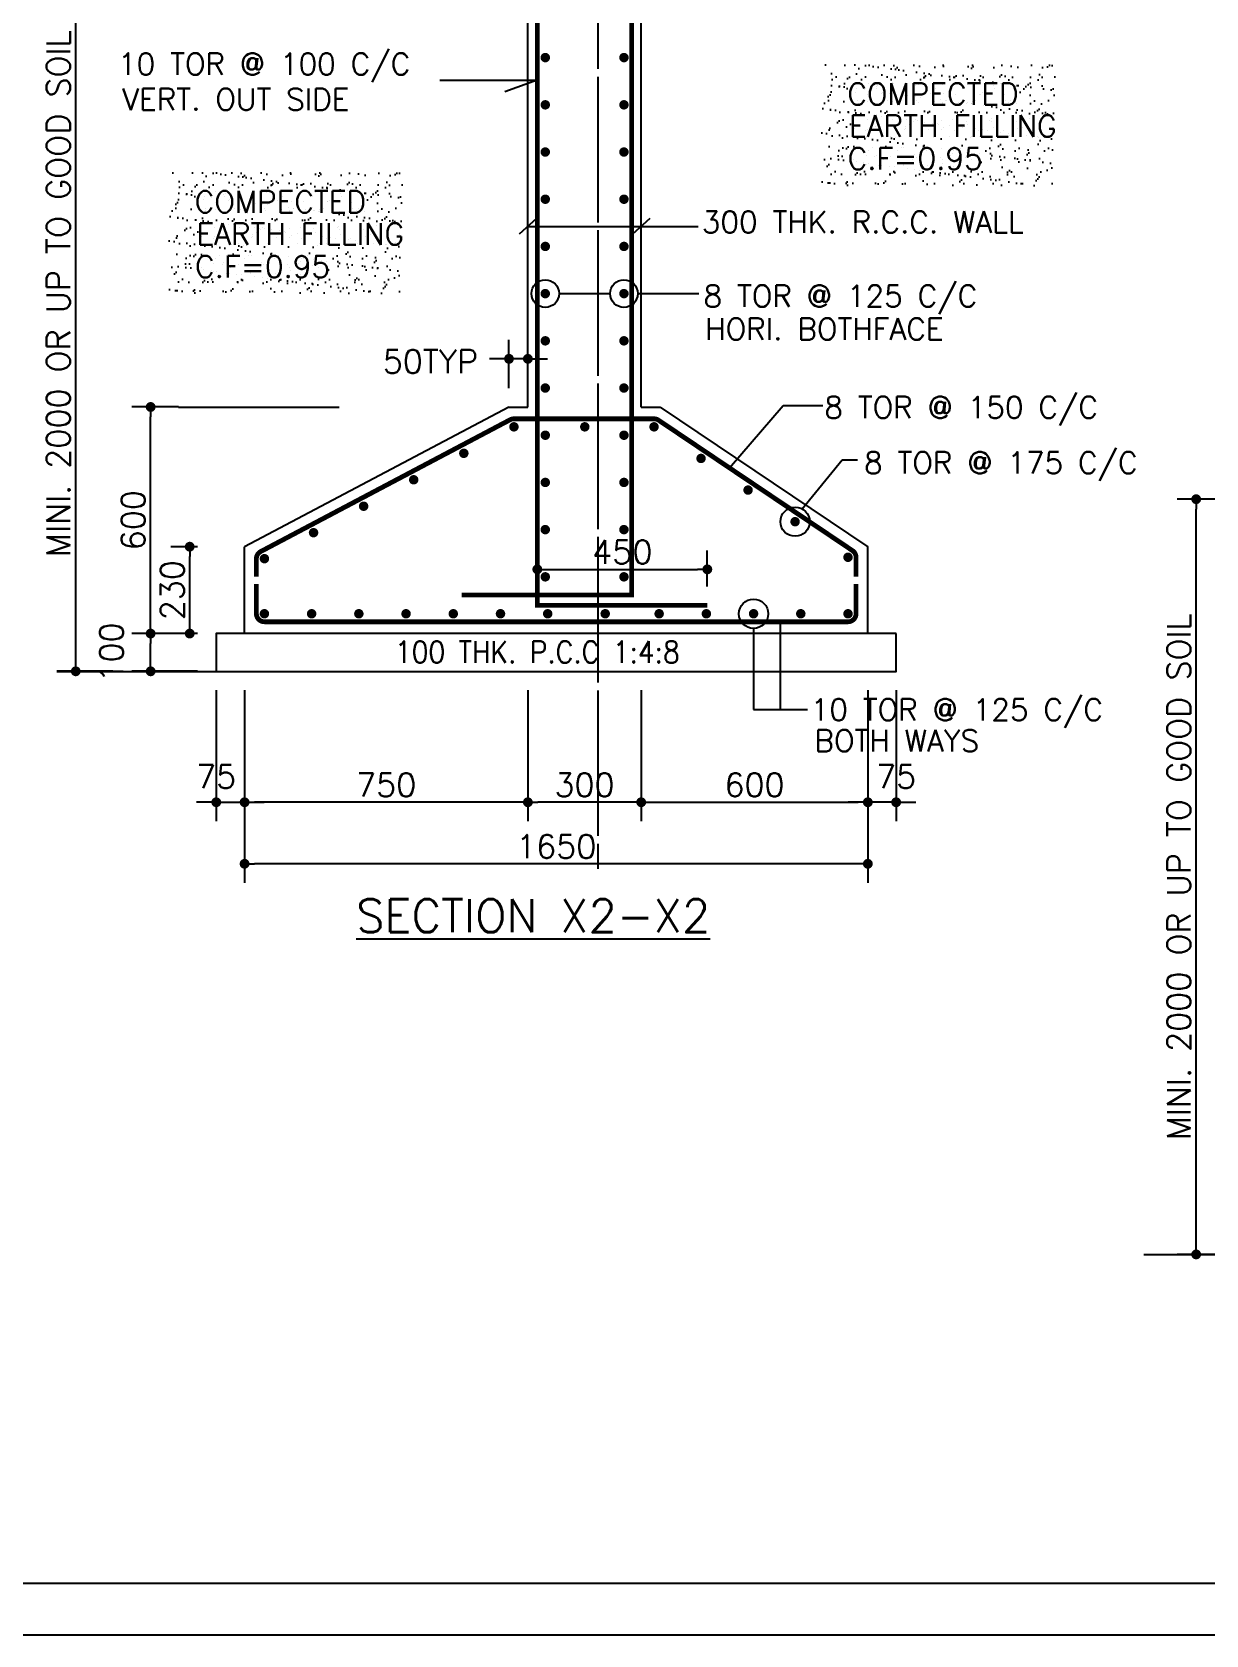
# Model space of a CAD drawing. Extents: x -200722 to 834823, y -494970 to 88783.
# Drawn here: x 475654 to 488084, y -183583 to -166603 of the extents above; entities that cross this region are included whole.
import ezdxf
from ezdxf.enums import TextEntityAlignment as Align

# ---------------------------------------------------------------- set-up
doc = ezdxf.new("R2010")
doc.units = 0
doc.header["$LTSCALE"] = 100
doc.header["$MEASUREMENT"] = 0
doc.header["$PDMODE"] = 34
doc.linetypes.add('ACAD_ISO04W100', pattern=[30, 24, -3, 0, -3])
doc.linetypes.add('CL', pattern=[3.25, 2.5, -0.25, 0.25, -0.25])
doc.layers.get('0').update_dxf_attribs({"linetype": 'CONTINUOUS'})
doc.layers.get('DEFPOINTS').update_dxf_attribs({"linetype": 'CONTINUOUS'})
for name, color, linetype in [('5', 4, 'CONTINUOUS'), ('A-Grid', 5, 'ACAD_ISO04W100'), ('BEAM', 4, 'CONTINUOUS'), ('HATCH WALL', 8, 'CONTINUOUS'), ('STEEL', 6, 'CONTINUOUS'), ('TEXT', 2, 'CONTINUOUS')]:
    doc.layers.add(name, color=color, linetype=linetype)
doc.layers.add('9_PRINT BOUNDARY_NON PRINT', color=32, linetype='CONTINUOUS', plot=False)
doc.layers.add('9_TITLE TEXT', color=7, linetype='CONTINUOUS', lineweight=20)
doc.styles.add('ROMANS', font='romans.shx')
doc.styles.get("Standard").update_dxf_attribs({"font": 'simplex.shx'})
doc.dimstyles.new('STANDARD$0', dxfattribs={"dimtxt": 2.5, "dimasz": 2.5, "dimexe": 2, "dimexo": 0.7, "dimgap": 0.9, "dimtad": 1, "dimdec": 0, "dimdsep": 46, "dimtxsty": 'ROMANS', "dimcen": 0.09, "dimclrd": 4, "dimclre": 4, "dimclrt": 3, "dimadec": 0, "dimazin": 0, "dimtfac": 1, "dimtdec": 0, "dimtmove": 0, "dimatfit": 3, "dimfxl": 1, "dimtolj": 1, "dimtzin": 0, "dimarcsym": 0})

# ---------------------------------------------------------------- blocks, each defined once
blk = doc.blocks.new('DOT')
at = {"color": 0, "linetype": 'ByBlock'}
blk.add_line((-0.5, 0), (-1, 0), dxfattribs=at)
at = {"color": 0, "linetype": 'ByBlock', "const_width": 0.5}
blk.add_lwpolyline([(-0.25, 0, 1), (0.25, 0, 1)], format="xyb", close=True, dxfattribs=at)
blk = doc.blocks.new('*D1163')
at = {"layer": 'BEAM', "color": 0, "lineweight": -2, "transparency": 16777216}
for p, q in [((477404, -172975), (476709, -172975)), ((476909, -173271), (476909, -173079)), ((477404, -173375), (476709, -173375))]:
    blk.add_line(p, q, dxfattribs=at)
at = {"layer": 'DEFPOINTS', "color": 0, "lineweight": -3, "transparency": 16777216}
for p in [(476909, -172975), (477604, -172975), (477604, -173375)]:
    blk.add_point(p, dxfattribs=at)
at = {"layer": 'BEAM', "color": 0, "lineweight": -2, "transparency": 16777216, "xscale": 104, "yscale": 104, "zscale": 104}
for p, rotation in [((476909, -172975), 90), ((476909, -173375), 270)]:
    blk.add_blockref('DOT', p, dxfattribs=dict(at, rotation=rotation))
at = {"layer": 'BEAM', "color": 0, "transparency": 16777216, "insert": (476495, -173175), "char_height": 248, "attachment_point": 5, "rotation": 90}
blk.add_mtext('\\A1;100', dxfattribs=at)
blk = doc.blocks.new('_DOT')
at = {"color": 0, "linetype": 'ByBlock'}
blk.add_line((-0.5, 0), (-1, 0), dxfattribs=at)
at = {"color": 0, "linetype": 'ByBlock', "const_width": 0.5}
blk.add_lwpolyline([(-0.25, 0, 1), (0.25, 0, 1)], format="xyb", close=True, dxfattribs=at)
blk = doc.blocks.new('*D1164')
at = {"layer": 'BEAM', "color": 0, "lineweight": -2, "transparency": 16777216}
for p, q in [((477404, -172055), (477123, -172055)), ((477323, -172871), (477323, -172159)), ((477404, -172975), (477123, -172975))]:
    blk.add_line(p, q, dxfattribs=at)
at = {"layer": 'DEFPOINTS', "color": 0, "lineweight": -3, "transparency": 16777216}
for p in [(477323, -172055), (477604, -172055, 879), (477604, -172975)]:
    blk.add_point(p, dxfattribs=at)
at = {"layer": 'BEAM', "color": 0, "lineweight": -2, "transparency": 16777216, "xscale": 104, "yscale": 104, "zscale": 104}
for p, rotation in [((477323, -172055), 90), ((477323, -172975), 270)]:
    blk.add_blockref('DOT', p, dxfattribs=dict(at, rotation=rotation))
at = {"layer": 'BEAM', "color": 0, "transparency": 16777216, "insert": (477139, -172515), "char_height": 248, "attachment_point": 5, "rotation": 90}
blk.add_mtext('\\A1;230', dxfattribs=at)
blk = doc.blocks.new('*D1165')
at = {"layer": 'BEAM', "color": 0, "lineweight": -2, "transparency": 16777216}
for p, q in [((476509, -165375), (475916, -165375)), ((476116, -173271), (476116, -165479)), ((476509, -173375), (475916, -173375))]:
    blk.add_line(p, q, dxfattribs=at)
at = {"layer": 'DEFPOINTS', "color": 0, "lineweight": -3, "transparency": 16777216}
for p in [(476116, -165375), (476709, -165375, 17104), (476709, -173375, -18064)]:
    blk.add_point(p, dxfattribs=at)
at = {"layer": 'BEAM', "color": 0, "lineweight": -2, "transparency": 16777216, "xscale": 104, "yscale": 104, "zscale": 104}
for p, rotation in [((476116, -165375), 90), ((476116, -173375), 270)]:
    blk.add_blockref('DOT', p, dxfattribs=dict(at, rotation=rotation))
at = {"layer": 'BEAM', "color": 0, "transparency": 16777216, "insert": (475932, -169375), "char_height": 248, "attachment_point": 5, "rotation": 90}
blk.add_mtext('\\A1;{\\C4;MINI. 2000 OR UP TO GOOD SOIL}', dxfattribs=at)
blk = doc.blocks.new('*D1168')
at = {"layer": 'BEAM', "color": 0, "lineweight": -2, "transparency": 16777216}
for p, q in [((477604, -173575), (477604, -174962)), ((477904, -173575), (477904, -174962)), ((477500, -174762), (477396, -174762)), ((477604, -174762), (477904, -174762)), ((478008, -174762), (478112, -174762))]:
    blk.add_line(p, q, dxfattribs=at)
at = {"layer": 'DEFPOINTS', "color": 0, "lineweight": -3, "transparency": 16777216}
for p in [(477604, -173375), (477904, -173375), (477904, -174762)]:
    blk.add_point(p, dxfattribs=at)
at = {"layer": 'BEAM', "color": 0, "lineweight": -2, "transparency": 16777216, "xscale": 104, "yscale": 104, "zscale": 104}
blk.add_blockref('DOT', (477604, -174762), dxfattribs=at)
at = {"layer": 'BEAM', "color": 0, "lineweight": -2, "transparency": 16777216, "xscale": 104, "yscale": 104, "zscale": 104, "rotation": 180}
blk.add_blockref('DOT', (477904, -174762), dxfattribs=at)
at = {"layer": 'BEAM', "color": 0, "transparency": 16777216, "insert": (477604, -174490), "char_height": 248, "attachment_point": 5}
blk.add_mtext('\\A1;75', dxfattribs=at)
blk = doc.blocks.new('*D1169')
at = {"layer": 'BEAM', "color": 0, "lineweight": -2, "transparency": 16777216}
for p, q in [((477904, -173575), (477904, -174962)), ((480904, -173575), (480904, -174962)), ((480800, -174762), (478008, -174762))]:
    blk.add_line(p, q, dxfattribs=at)
at = {"layer": 'DEFPOINTS', "color": 0, "lineweight": -3, "transparency": 16777216}
for p in [(477904, -173375, -32271), (480904, -173375, -2484), (477904, -174762)]:
    blk.add_point(p, dxfattribs=at)
at = {"layer": 'BEAM', "color": 0, "lineweight": -2, "transparency": 16777216, "xscale": 104, "yscale": 104, "zscale": 104, "rotation": 180}
blk.add_blockref('DOT', (477904, -174762), dxfattribs=at)
at = {"layer": 'BEAM', "color": 0, "lineweight": -2, "transparency": 16777216, "xscale": 104, "yscale": 104, "zscale": 104}
blk.add_blockref('DOT', (480904, -174762), dxfattribs=at)
at = {"layer": 'BEAM', "color": 0, "transparency": 16777216, "insert": (479404, -174578), "char_height": 248, "attachment_point": 5}
blk.add_mtext('\\A1;750', dxfattribs=at)
blk = doc.blocks.new('*D1170')
at = {"layer": 'BEAM', "color": 0, "lineweight": -2, "transparency": 16777216}
for p, q in [((477904, -173575), (477904, -175614)), ((484504, -173575), (484504, -175614)), ((484400, -175414), (478008, -175414))]:
    blk.add_line(p, q, dxfattribs=at)
at = {"layer": 'DEFPOINTS', "color": 0, "lineweight": -3, "transparency": 16777216}
for p in [(477904, -173375, -62057), (484504, -173375, -62057), (477904, -175414)]:
    blk.add_point(p, dxfattribs=at)
at = {"layer": 'BEAM', "color": 0, "lineweight": -2, "transparency": 16777216, "xscale": 104, "yscale": 104, "zscale": 104, "rotation": 180}
blk.add_blockref('DOT', (477904, -175414), dxfattribs=at)
at = {"layer": 'BEAM', "color": 0, "lineweight": -2, "transparency": 16777216, "xscale": 104, "yscale": 104, "zscale": 104}
blk.add_blockref('DOT', (484504, -175414), dxfattribs=at)
at = {"layer": 'BEAM', "color": 0, "transparency": 16777216, "insert": (481204, -175230), "char_height": 248, "attachment_point": 5}
blk.add_mtext('\\A1;1650', dxfattribs=at)
blk = doc.blocks.new('*D1171')
at = {"layer": 'BEAM', "color": 0, "lineweight": -2, "transparency": 16777216}
for p, q in [((482104, -173575), (482104, -174962)), ((484504, -173575), (484504, -174962)), ((482208, -174762), (484400, -174762))]:
    blk.add_line(p, q, dxfattribs=at)
at = {"layer": 'DEFPOINTS', "color": 0, "lineweight": -3, "transparency": 16777216}
for p in [(482104, -173375, -2484), (484504, -173375, -32271), (484504, -174762)]:
    blk.add_point(p, dxfattribs=at)
at = {"layer": 'BEAM', "color": 0, "lineweight": -2, "transparency": 16777216, "xscale": 104, "yscale": 104, "zscale": 104, "rotation": 180}
blk.add_blockref('DOT', (482104, -174762), dxfattribs=at)
at = {"layer": 'BEAM', "color": 0, "lineweight": -2, "transparency": 16777216, "xscale": 104, "yscale": 104, "zscale": 104}
blk.add_blockref('DOT', (484504, -174762), dxfattribs=at)
at = {"layer": 'BEAM', "color": 0, "transparency": 16777216, "insert": (483304, -174578), "char_height": 248, "attachment_point": 5}
blk.add_mtext('\\A1;600', dxfattribs=at)
blk = doc.blocks.new('*D1172')
at = {"layer": 'BEAM', "color": 0, "lineweight": -2, "transparency": 16777216}
for p, q in [((484504, -173575), (484504, -174962)), ((484804, -173575), (484804, -174962)), ((484400, -174762), (484296, -174762)), ((484804, -174762), (484504, -174762)), ((484908, -174762), (485012, -174762))]:
    blk.add_line(p, q, dxfattribs=at)
at = {"layer": 'DEFPOINTS', "color": 0, "lineweight": -3, "transparency": 16777216}
for p in [(484504, -173375), (484804, -173375), (484504, -174762)]:
    blk.add_point(p, dxfattribs=at)
at = {"layer": 'BEAM', "color": 0, "lineweight": -2, "transparency": 16777216, "xscale": 104, "yscale": 104, "zscale": 104}
blk.add_blockref('DOT', (484504, -174762), dxfattribs=at)
at = {"layer": 'BEAM', "color": 0, "lineweight": -2, "transparency": 16777216, "xscale": 104, "yscale": 104, "zscale": 104, "rotation": 180}
blk.add_blockref('DOT', (484804, -174762), dxfattribs=at)
at = {"layer": 'BEAM', "color": 0, "transparency": 16777216, "insert": (484804, -174490), "char_height": 248, "attachment_point": 5}
blk.add_mtext('\\A1;75', dxfattribs=at)
blk = doc.blocks.new('*D1173')
at = {"layer": 'BEAM', "color": 0, "lineweight": -2, "transparency": 16777216}
for p, q in [((480904, -173575), (480904, -174962)), ((482104, -173575), (482104, -174962)), ((482000, -174762), (481008, -174762))]:
    blk.add_line(p, q, dxfattribs=at)
at = {"layer": 'DEFPOINTS', "color": 0, "lineweight": -3, "transparency": 16777216}
for p in [(480904, -173375, -2484), (482104, -173375, -2484), (480904, -174762)]:
    blk.add_point(p, dxfattribs=at)
at = {"layer": 'BEAM', "color": 0, "lineweight": -2, "transparency": 16777216, "xscale": 104, "yscale": 104, "zscale": 104, "rotation": 180}
blk.add_blockref('DOT', (480904, -174762), dxfattribs=at)
at = {"layer": 'BEAM', "color": 0, "lineweight": -2, "transparency": 16777216, "xscale": 104, "yscale": 104, "zscale": 104}
blk.add_blockref('DOT', (482104, -174762), dxfattribs=at)
at = {"layer": 'BEAM', "color": 0, "transparency": 16777216, "insert": (481504, -174578), "char_height": 248, "attachment_point": 5}
blk.add_mtext('\\A1;300', dxfattribs=at)
blk = doc.blocks.new('*D1174')
at = {"layer": 'BEAM', "color": 0, "lineweight": -2, "transparency": 16777216}
for p, q in [((477204, -170575), (476709, -170575)), ((476909, -172871), (476909, -170679)), ((477204, -172975), (476709, -172975))]:
    blk.add_line(p, q, dxfattribs=at)
at = {"layer": 'DEFPOINTS', "color": 0, "lineweight": -3, "transparency": 16777216}
for p in [(476909, -170575), (477404, -170575, 2294), (477404, -172975)]:
    blk.add_point(p, dxfattribs=at)
at = {"layer": 'BEAM', "color": 0, "lineweight": -2, "transparency": 16777216, "xscale": 104, "yscale": 104, "zscale": 104}
for p, rotation in [((476909, -170575), 90), ((476909, -172975), 270)]:
    blk.add_blockref('DOT', p, dxfattribs=dict(at, rotation=rotation))
at = {"layer": 'BEAM', "color": 0, "transparency": 16777216, "insert": (476725, -171775), "char_height": 248, "attachment_point": 5, "rotation": 90}
blk.add_mtext('\\A1;600', dxfattribs=at)
blk = doc.blocks.new('*D1162')
at = {"layer": 'BEAM', "color": 0, "lineweight": -2, "transparency": 16777216}
for p, q in [((481004, -172475), (481004, -172095)), ((482804, -172475), (482804, -172095)), ((481108, -172295), (482700, -172295))]:
    blk.add_line(p, q, dxfattribs=at)
at = {"layer": 'DEFPOINTS', "color": 0, "lineweight": -3, "transparency": 16777216}
for p in [(482804, -172295), (481004, -172675, -34), (482804, -172675, -34)]:
    blk.add_point(p, dxfattribs=at)
at = {"layer": 'BEAM', "color": 0, "lineweight": -2, "transparency": 16777216, "xscale": 104, "yscale": 104, "zscale": 104, "rotation": 180}
blk.add_blockref('DOT', (481004, -172295), dxfattribs=at)
at = {"layer": 'BEAM', "color": 0, "lineweight": -2, "transparency": 16777216, "xscale": 104, "yscale": 104, "zscale": 104}
blk.add_blockref('DOT', (482804, -172295), dxfattribs=at)
at = {"layer": 'BEAM', "color": 0, "transparency": 16777216, "insert": (481904, -172111), "char_height": 248, "attachment_point": 5}
blk.add_mtext('\\A1;450', dxfattribs=at)
blk = doc.blocks.new('*D1176')
at = {"layer": 'BEAM', "color": 0, "lineweight": -2, "transparency": 16777216}
for p, q in [((480704, -170375), (480704, -169865)), ((480904, -170375), (480904, -169865)), ((480600, -170065), (480496, -170065)), ((480904, -170065), (480704, -170065)), ((481008, -170065), (481112, -170065))]:
    blk.add_line(p, q, dxfattribs=at)
at = {"layer": 'DEFPOINTS', "color": 0, "lineweight": -3, "transparency": 16777216}
for p in [(480704, -170065), (480704, -170575, -18064), (480904, -170575, -18064)]:
    blk.add_point(p, dxfattribs=at)
at = {"layer": 'BEAM', "color": 0, "lineweight": -2, "transparency": 16777216, "xscale": 104, "yscale": 104, "zscale": 104}
blk.add_blockref('DOT', (480704, -170065), dxfattribs=at)
at = {"layer": 'BEAM', "color": 0, "lineweight": -2, "transparency": 16777216, "xscale": 104, "yscale": 104, "zscale": 104, "rotation": 180}
blk.add_blockref('DOT', (480904, -170065), dxfattribs=at)
at = {"layer": 'BEAM', "color": 0, "transparency": 16777216, "insert": (479872, -170093), "char_height": 248, "attachment_point": 5}
blk.add_mtext('\\A1;50TYP', dxfattribs=at)
blk = doc.blocks.new('*D1180')
at = {"layer": 'BEAM', "color": 0, "lineweight": -2, "transparency": 16777216}
for p, q in [((488375, -171552), (487781, -171552)), ((487981, -179448), (487981, -171656)), ((488375, -179552), (487781, -179552))]:
    blk.add_line(p, q, dxfattribs=at)
at = {"layer": 'DEFPOINTS', "color": 0, "lineweight": -3, "transparency": 16777216}
for p in [(487981, -171552), (488575, -171552, 17104), (488575, -179552, -18064)]:
    blk.add_point(p, dxfattribs=at)
at = {"layer": 'BEAM', "color": 0, "lineweight": -2, "transparency": 16777216, "xscale": 104, "yscale": 104, "zscale": 104}
for p, rotation in [((487981, -171552), 90), ((487981, -179552), 270)]:
    blk.add_blockref('DOT', p, dxfattribs=dict(at, rotation=rotation))
at = {"layer": 'BEAM', "color": 0, "transparency": 16777216, "insert": (487797, -175552), "char_height": 248, "attachment_point": 5, "rotation": 90}
blk.add_mtext('\\A1;{\\C4;MINI. 2000 OR UP TO GOOD SOIL}', dxfattribs=at)

msp = doc.modelspace()

# ---------------------------------------------------------------- hatches: boundary and pattern name
at = {"layer": 'HATCH WALL', "lineweight": -3, "true_color": 0x000000}
h = msp.add_hatch(dxfattribs=at)
h.set_pattern_fill('AR-SAND', color=18, scale=100, style=0)
h.set_pattern_definition([(142.5, (834740.75, 244951.35), (6.299336, 192.682377), [0, -152, 0, -170, 0, -162.5]), (172.5, (834740.75, 244951.35), (-176.97767, 282.21461), [0, -82, 0, -137, 0, -52.5]), (212.5, (834863.75, 244951.35), (-311.414186, 0.565905), [0, -50, 0, -180, 0, -235]), (222.5, (834863.75, 244951.35), (-300.61266, 87.76756), [0, -25, 0, -118, 0, -135])])
h.paths.add_polyline_path([(484014.3, -166945.3), (486487, -166945.3), (486487, -168232.6), (484014.3, -168232.6)])
h = msp.add_hatch(dxfattribs=at)
h.set_pattern_fill('AR-SAND', color=18, scale=100, style=0)
h.set_pattern_definition([(142.5, (827830.13, 243809.84), (6.299336, 192.682377), [0, -152, 0, -170, 0, -162.5]), (172.5, (827830.13, 243809.84), (-176.97767, 282.21461), [0, -82, 0, -137, 0, -52.5]), (212.5, (827953.13, 243809.84), (-311.414186, 0.565905), [0, -50, 0, -180, 0, -235]), (222.5, (827953.13, 243809.84), (-300.61266, 87.76756), [0, -25, 0, -118, 0, -135])])
h.paths.add_polyline_path([(477103.7, -168086.8), (479576.4, -168086.8), (479576.4, -169374.1), (477103.7, -169374.1)])

# ---------------------------------------------------------------- linework, layer by layer
at = {"color": 18, "true_color": 0x000000}
msp.add_lwpolyline([(433669.4, -183032.7), (525079.4, -183032.7), (525079.4, -118792.7), (433669.4, -118792.7)], close=True, dxfattribs=at)
at = {"layer": '5', "color": 18, "lineweight": -3, "ltscale": 0.4, "true_color": 0x000000}
for p, q in [((480904, -170575.3, -18064.2), (480904, -159375.3)), ((482104, -170575.3, -18064.2), (482104, -165375.3, 3539.7)), ((480704, -170575.3, -18064.2), (480904, -170575.3, -18064.2)), ((482104, -170575.3, -18064.2), (482304, -170575.3, -18064.2)), ((475915.5, -173375.3), (480704, -173375.3)), ((487426, -179551.8, -24196.6), (489211.6, -179551.8, -18064.2))]:
    msp.add_line(p, q, dxfattribs=at)
at = {"layer": '5', "color": 18, "lineweight": -3, "ltscale": 0.4, "true_color": 0x000000, "elevation": -18064.2}
for points in [[(480704, -170575.3), (477904, -172055.3)], [(482304, -170575.3), (484504, -172055.3)], [(477904, -172975.3), (477904, -172055.3)], [(484504, -172975.3), (484504, -172055.3)]]:
    msp.add_lwpolyline(points, dxfattribs=at)
msp.add_lwpolyline([(484804, -172975.3), (477604, -172975.3), (477604, -173375.3), (484804, -173375.3)], close=True, dxfattribs=at)
at = {"layer": '9_PRINT BOUNDARY_NON PRINT', "color": 18, "true_color": 0x000000}
msp.add_lwpolyline([(433119.4, -183582.7), (525629.4, -183582.7), (525629.4, -118242.7), (433119.4, -118242.7)], close=True, dxfattribs=at)
at = {"layer": '9_TITLE TEXT', "color": 18, "true_color": 0x000000}
msp.add_lwpolyline([(525079.4, -118792.7), (433669.4, -118792.7), (433669.4, -183032.7), (525079.4, -183032.7)], dxfattribs=at)
at = {"layer": 'A-Grid', "color": 8, "linetype": 'CL', "ltscale": 5}
msp.add_lwpolyline([(481644, -149452.1), (481644, -175465.6)], dxfattribs=at)
at = {"layer": 'A-Grid', "color": 8, "linetype": 'CL', "ltscale": 5, "elevation": -29786.5}
msp.add_lwpolyline([(481644, -162244.1), (481644, -175465.6)], dxfattribs=at)
at = {"layer": 'BEAM', "color": 18, "true_color": 0x000000}
msp.add_line((477204, -170575.3, -18064.2), (478904.6, -170575.3, -18064.2), dxfattribs=at)
at = {"layer": 'STEEL', "color": 18, "lineweight": -3, "ltscale": 0.4, "true_color": 0x000000, "const_width": 50.8}
msp.add_lwpolyline([(483904, -150049.3), (482089, -150049.3, 0.4142136), (482004, -150134.3), (482004, -172566), (480204, -172566)], format="xyb", dxfattribs=at)
for points, elevation in [([(481779, -159475.3), (481089, -159475.3, 0.4142136), (481004, -159560.3), (481004, -172675.5), (482804, -172675.5)], -33.9), ([(478029, -172373.9), (478029, -172181.8, -0.2779841), (478074.3, -172106.7), (480716.3, -170710.1, -0.122163), (480756.1, -170700.3), (482239.9, -170700.3, -0.1491379), (482287.4, -170714.8), (484341.4, -172096.6, -0.2496534), (484379, -172167.1), (484379, -172373.9)], -18064.2), ([(478029, -172450.3), (478029, -172765.3, 0.4142136), (478114, -172850.3), (484294, -172850.3, 0.4142136), (484379, -172765.3), (484379, -172450.3)], -18064.2)]:
    msp.add_lwpolyline(points, format="xyb", dxfattribs=dict(at, elevation=elevation))
at = {"layer": 'STEEL', "color": 18, "lineweight": -3, "ltscale": 0.4, "true_color": 0x000000, "const_width": 50}
for points in [[(481063.3, -166874.2, -1), (481113.3, -166874.2, -1)], [(481896.4, -166874.2, -1), (481946.4, -166874.2, -1)], [(481063.3, -167374.2, -1), (481113.3, -167374.2, -1)], [(481896.4, -167374.2, -1), (481946.4, -167374.2, -1)], [(481063.3, -167874.2, -1), (481113.3, -167874.2, -1)], [(481896.4, -167874.2, -1), (481946.4, -167874.2, -1)], [(481063.3, -168374.2, -1), (481113.3, -168374.2, -1)], [(481896.4, -168374.2, -1), (481946.4, -168374.2, -1)], [(481063.3, -168874.2, -1), (481113.3, -168874.2, -1)], [(481896.4, -168874.2, -1), (481946.4, -168874.2, -1)], [(481063.3, -169374.2, -1), (481113.3, -169374.2, -1)], [(481896.4, -169374.2, -1), (481946.4, -169374.2, -1)], [(481063.3, -169874.2, -1), (481113.3, -169874.2, -1)], [(481896.4, -169874.2, -1), (481946.4, -169874.2, -1)]]:
    msp.add_lwpolyline(points, format="xyb", close=True, dxfattribs=at)
at = {"layer": 'STEEL', "color": 18, "lineweight": -3, "ltscale": 0.4, "true_color": 0x000000, "const_width": 50, "elevation": -18064.2}
for points in [[(481063.3, -170374.2, -1), (481113.3, -170374.2, -1)], [(481896.4, -170374.2, -1), (481946.4, -170374.2, -1)], [(480731.1, -170785.3, -1), (480781.1, -170785.3, -1)], [(481481.6, -170785.3, -1), (481531.6, -170785.3, -1)], [(482214.9, -170785.3, -1), (482264.9, -170785.3, -1)], [(481063.3, -170874.2, -1), (481113.3, -170874.2, -1)], [(481063.3, -170874.2, -1), (481113.3, -170874.2, -1)], [(481896.4, -170874.2, -1), (481946.4, -170874.2, -1)], [(481896.4, -170874.2, -1), (481946.4, -170874.2, -1)], [(480200.6, -171065.7, -1), (480250.6, -171065.7, -1)], [(482712.7, -171120.2, -1), (482762.7, -171120.2, -1)], [(479670.1, -171346.1, -1), (479720.1, -171346.1, -1)], [(481063.3, -171374.2, -1), (481113.3, -171374.2, -1)], [(481896.4, -171374.2, -1), (481946.4, -171374.2, -1)], [(483210.6, -171455.1, -1), (483260.6, -171455.1, -1)], [(479139.7, -171626.4, -1), (479189.7, -171626.4, -1)], [(481063.3, -171874.2, -1), (481113.3, -171874.2, -1)], [(481896.4, -171874.2, -1), (481946.4, -171874.2, -1)], [(483708.4, -171790, -1), (483758.4, -171790, -1)], [(478609.2, -171906.8, -1), (478659.2, -171906.8, -1)], [(478089, -172181.8, -1), (478139, -172181.8, -1)], [(484269, -172167.1, -1), (484319, -172167.1, -1)], [(481063.3, -172374.2, -1), (481113.3, -172374.2, -1)], [(481896.4, -172374.2, -1), (481946.4, -172374.2, -1)], [(478089, -172765.3, -1), (478139, -172765.3, -1)], [(478589, -172765.3, -1), (478639, -172765.3, -1)], [(479089, -172765.3, -1), (479139, -172765.3, -1)], [(479589, -172765.3, -1), (479639, -172765.3, -1)], [(480089, -172765.3, -1), (480139, -172765.3, -1)], [(480589, -172765.3, -1), (480639, -172765.3, -1)], [(481089, -172765.3, -1), (481139, -172765.3, -1)], [(481697.8, -172765.3, -1), (481747.8, -172765.3, -1)], [(482269, -172765.3, -1), (482319, -172765.3, -1)], [(482769, -172765.3, -1), (482819, -172765.3, -1)], [(483269, -172765.3, -1), (483319, -172765.3, -1)], [(483769, -172765.3, -1), (483819, -172765.3, -1)], [(484269, -172765.3, -1), (484319, -172765.3, -1)]]:
    msp.add_lwpolyline(points, format="xyb", close=True, dxfattribs=at)
at = {"layer": 'TEXT', "color": 18, "true_color": 0x000000}
for p, q in [((479970.5, -167111.5), (481004, -167111.5)), ((481004, -167111.5), (480658.8, -167236.7)), ((480996.7, -168579.1), (480811.1, -168745)), ((482196.8, -168579.1), (482011.2, -168745)), ((480903.7, -168662.2), (482707.4, -168662.2)), ((481233.8, -169374.2), (481775.8, -169374.2)), ((482066.9, -169374.2), (482712.6, -169374.2)), ((483039.4, -171220.7, -18064.2), (483607.3, -170559.5, -18064.2)), ((483607.3, -170559.5, -18064.2), (484028, -170559.5, -18064.2)), ((483807.3, -171653.9, -18064.2), (484231.9, -171136.2, -18064.2)), ((484231.9, -171136.2, -18064.2), (484394.6, -171136.2, -18064.2)), ((483294, -172920.1, -18064.2), (483294, -173779.1, -18064.2)), ((483576, -172850.3, -18064.2), (483576, -173779.1, -18064.2)), ((483294, -173779.1, -18064.2), (483865.5, -173779.1, -18064.2))]:
    msp.add_line(p, q, dxfattribs=at)
for centre, radius in [((481088.3, -169374.2), 145.5), ((481921.4, -169374.2), 145.5), ((483733.4, -171790, -18064.2), 154.8), ((483294, -172765.3, -18064.2), 154.8)]:
    msp.add_circle(centre, radius, dxfattribs=at)

# ---------------------------------------------------------------- texts
for s, height, p in [('10 TOR @ 100 C/C', 230, (476563.1, -167056.5)), ('VERT. OUT SIDE', 230, (476609.8, -167430.3)), ('COMPECTED ', 230, (484287.6, -167375.4)), ('EARTH FILLING', 230, (484305.9, -167714.8)), ('C.F=0.95', 230, (484290.8, -168058.1)), ('COMPECTED ', 230, (477377, -168516.9, -7446.6)), ('300 THK. R.C.C. WALL', 230, (482746, -168732)), ('EARTH FILLING', 230, (477395.3, -168856.3, -7446.6)), ('C.F=0.95', 230, (477380.2, -169202.6, -7446.6)), ('8 TOR @ 125 C/C', 230, (482764.1, -169515.3, -7446.6)), ('HORI. BOTHFACE', 230, (482782.5, -169863.5, -7446.6)), ('8 TOR @ 150 C/C', 230, (484043.1, -170694.5, -18064.2)), ('8 TOR @ 175 C/C', 230, (484463.5, -171281, -18064.2)), ('10 TOR @ 125 C/C', 230, (483899, -173896.7, -18064.2)), ('BOTH WAYS', 230, (483938.7, -174225.5, -18064.2)), ('%%USECTION X2-X2', 350, (479086, -176139.8, -18064.2))]:
    msp.add_text(s, height=height, dxfattribs=at).set_placement(p)
at = {"layer": 'TEXT', "color": 18, "ltscale": 5, "true_color": 0x000000, "style": 'ROMANS', "width": 0.9}
msp.add_text('100 THK. P.C.C 1:4:8', height=230, dxfattribs=at).set_placement((479496, -173170.6, -42711.1), align=Align.MIDDLE_LEFT)

# ---------------------------------------------------------------- dimensions: what is measured, and where the dimension line sits
at = {"layer": 'BEAM', "color": 18, "true_color": 0x000000}
for base, p1, p2, picture, middle in [((476115.5, -165375.3), (476709.2, -173375.3, -18064.2), (476709.2, -165375.3, 17104.1), '*D1165', (475931.5, -169375.3)), ((487981.4, -171551.8, 3066.2), (488575, -179551.8, -14998), (488575, -171551.8, 20170.3), '*D1180', (487797.4, -175551.8, 3066.2))]:
    dim = msp.add_linear_dim(base=base, p1=p1, p2=p2, angle=90, text='{\\C4;MINI. <> OR UP TO GOOD SOIL}', dimstyle='STANDARD$0', override={"dimscale": 8, "dimtxt": 31, "dimasz": 13, "dimexe": 25, "dimexo": 25, "dimgap": 7.5, "dimlfac": 0.25, "dimzin": 3, "dimtxsty": 'Standard', "dimblk": 'DOT', "dimcen": 3, "dimdle": 4, "dimclrd": 0, "dimclre": 0, "dimclrt": 0, "dimtmove": 2, "dimldrblk": 'DOT', "dimtzin": 3}, dxfattribs=at)
    dim.commit()
    dim.dimension.update_dxf_attribs({"geometry": picture, "text_midpoint": middle})
dim = msp.add_linear_dim(base=(480704, -170065.1), p1=(480904, -170575.3, -18064.2), p2=(480704, -170575.3, -18064.2), text='<>TYP', dimstyle='STANDARD$0', override={"dimscale": 8, "dimtxt": 31, "dimasz": 13, "dimexe": 25, "dimexo": 25, "dimgap": 7.5, "dimlfac": 0.25, "dimzin": 3, "dimtxsty": 'Standard', "dimblk": 'DOT', "dimcen": 3, "dimdle": 4, "dimclrd": 0, "dimclre": 0, "dimclrt": 0, "dimtmove": 2, "dimldrblk": 'DOT', "dimtzin": 3}, dxfattribs=at)
dim.commit()
dim.dimension.update_dxf_attribs({"geometry": '*D1176', "text_midpoint": (479871.7, -170093.4), "dimtype": 160})
for base, p1, p2, angle, picture, middle in [((476909.2, -170575.3, -18064.2), (477404, -172975.3, -18064.2), (477404, -170575.3, -15770.2), 90, '*D1174', (476725.2, -171775.3, -18064.2)), ((477323.1, -172055.3, -18064.2), (477604, -172975.3, -18064.2), (477604, -172055.3, -17184.8), 90, '*D1164', (477139.1, -172515.3, -18064.2)), ((476909.2, -172975.3, -18064.2), (477604, -173375.3, -18064.2), (477604, -172975.3, -18064.2), 90, '*D1163', (476495.2, -173175.3, -18064.2)), ((477904, -174761.7, -15580.2), (480904, -173375.3, -18064.2), (477904, -173375.3, -47850.7), 180, '*D1169', (479404, -174577.7, -15580.2)), ((480904, -174761.7, -15580.2), (482104, -173375.3, -18064.2), (480904, -173375.3, -18064.2), 180, '*D1173', (481504, -174577.7, -15580.2))]:
    dim = msp.add_linear_dim(base=base, p1=p1, p2=p2, angle=angle, dimstyle='STANDARD$0', override={"dimscale": 8, "dimtxt": 31, "dimasz": 13, "dimexe": 25, "dimexo": 25, "dimgap": 7.5, "dimlfac": 0.25, "dimzin": 3, "dimtxsty": 'Standard', "dimblk": 'DOT', "dimcen": 3, "dimdle": 4, "dimclrd": 0, "dimclre": 0, "dimclrt": 0, "dimtmove": 2, "dimldrblk": 'DOT', "dimtzin": 3}, dxfattribs=at)
    dim.commit()
    dim.dimension.update_dxf_attribs({"geometry": picture, "text_midpoint": middle})
for base, p1, p2, picture, middle in [((482804, -172294.7, -18064.2), (481004, -172675.5, -18098.1), (482804, -172675.5, -18098.1), '*D1162', (481904, -172110.7, -18064.2)), ((477904, -175414.1, 14206.3), (484504, -173375.3, -47850.7), (477904, -173375.3, -47850.7), '*D1170', (481204, -175230.1, 14206.3)), ((484504, -174761.7, -15580.2), (482104, -173375.3, -18064.2), (484504, -173375.3, -47850.7), '*D1171', (483304, -174577.7, -15580.2))]:
    dim = msp.add_linear_dim(base=base, p1=p1, p2=p2, dimstyle='STANDARD$0', override={"dimscale": 8, "dimtxt": 31, "dimasz": 13, "dimexe": 25, "dimexo": 25, "dimgap": 7.5, "dimlfac": 0.25, "dimzin": 3, "dimtxsty": 'Standard', "dimblk": 'DOT', "dimcen": 3, "dimdle": 4, "dimclrd": 0, "dimclre": 0, "dimclrt": 0, "dimtmove": 2, "dimldrblk": 'DOT', "dimtzin": 3}, dxfattribs=at)
    dim.commit()
    dim.dimension.update_dxf_attribs({"geometry": picture, "text_midpoint": middle})
dim = msp.add_linear_dim(base=(477904, -174761.7, -47850.7), p1=(477604, -173375.3, -47850.7), p2=(477904, -173375.3, -47850.7), dimstyle='STANDARD$0', override={"dimscale": 8, "dimtxt": 31, "dimasz": 13, "dimexe": 25, "dimexo": 25, "dimgap": 7.5, "dimlfac": 0.25, "dimzin": 3, "dimtxsty": 'Standard', "dimblk": 'DOT', "dimcen": 3, "dimdle": 4, "dimclrd": 0, "dimclre": 0, "dimclrt": 0, "dimtmove": 2, "dimldrblk": 'DOT', "dimtzin": 3}, dxfattribs=at)
dim.commit()
dim.dimension.update_dxf_attribs({"geometry": '*D1168', "text_midpoint": (477604, -174490.5, -47850.7), "dimtype": 160})
dim = msp.add_linear_dim(base=(484504, -174761.7, -47850.7), p1=(484804, -173375.3, -47850.7), p2=(484504, -173375.3, -47850.7), angle=180, dimstyle='STANDARD$0', override={"dimscale": 8, "dimtxt": 31, "dimasz": 13, "dimexe": 25, "dimexo": 25, "dimgap": 7.5, "dimlfac": 0.25, "dimzin": 3, "dimtxsty": 'Standard', "dimblk": 'DOT', "dimcen": 3, "dimdle": 4, "dimclrd": 0, "dimclre": 0, "dimclrt": 0, "dimtmove": 2, "dimldrblk": 'DOT', "dimtzin": 3}, dxfattribs=at)
dim.commit()
dim.dimension.update_dxf_attribs({"geometry": '*D1172', "text_midpoint": (484804, -174490.5, -47850.7), "dimtype": 160})

doc.saveas('drawing.dxf')
